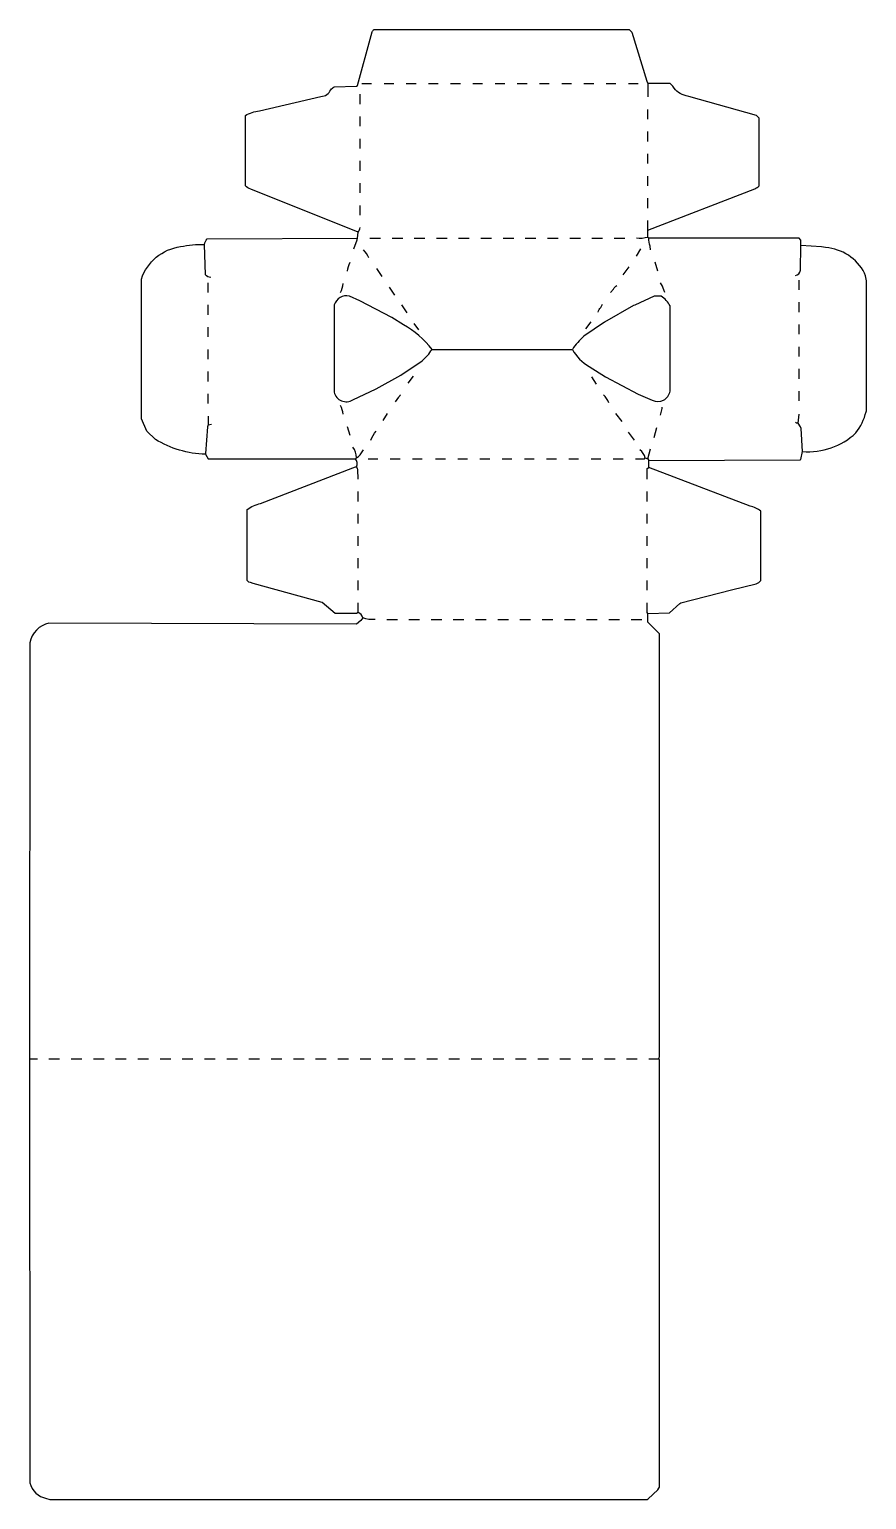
# Model space of a CAD drawing. Extents: x 49 to 991, y 85 to 1739.
import ezdxf

# ---------------------------------------------------------------- set-up
doc = ezdxf.new("R2010")
doc.units = 0
doc.layers.get('0').update_dxf_attribs({"linetype": 'CONTINUOUS'})

msp = doc.modelspace()

# ---------------------------------------------------------------- linework, layer by layer
at = {"color": 250, "linetype": 'CONTINUOUS'}
for points in [[(419, 1511), (298.1, 1559.3, -0.09486), (292, 1563), (292, 1642, -0.122051), (307.911765, 1647.352941), (377.088235, 1663.647059, 0.306481), (388, 1671, -0.070098), (392.018464, 1674.519941), (417, 1675), (418, 1676), (433.647059, 1732.088235), (434.8, 1736.1, -0.118981), (437, 1739), (724, 1739), (727, 1736), (743.7, 1680.9), (745, 1678), (745, 1663)], [(745, 1513), (865.1, 1559.8, 0.089283), (870, 1563), (870, 1639), (867, 1642), (790.911765, 1663.647059), (788.088235, 1664.352941, -0.224344), (773, 1675), (770, 1678), (745, 1678)], [(748, 1491), (747.352941, 1495.088235, -0.07166), (746, 1504), (745, 1505), (745, 1513), (745, 1524)], [(414, 1492), (417.7, 1502.1), (418, 1504), (419, 1511, 0.165541), (421, 1516)], [(247, 1261, -0.130337), (190.846154, 1277.769231), (181, 1287), (175, 1301), (175, 1458, -0.285081), (219.076923, 1494.615385, -0.063853), (246, 1497)], [(253, 1460, -0.227221), (247, 1463), (246, 1497, -0.135194), (249.002924, 1503.502958), (418, 1504)], [(431, 1482, 0.071762), (425, 1491)], [(911, 1462, 0.316185), (916.517815, 1468.016627), (917, 1496), (917, 1502), (915, 1504), (746, 1504), (745, 1505, -0.085202), (732, 1504)], [(919, 1264, 0.209735), (979, 1285, 0.101754), (990.384615, 1308.923077), (991, 1310), (991, 1456), (989.594595, 1461.932432), (988.7, 1464.9, 0.257376), (944.932432, 1493.594595), (940.067568, 1494.405405), (917, 1496)], [(407, 1467, -0.084719), (410, 1477)], [(502, 1379, 0.103046), (469.846154, 1406.769231), (456.846154, 1414.769231), (420.9, 1433.8), (409, 1439, 0.384638), (392, 1429), (392, 1331, 0.523599), (412.9, 1322.2), (439.1, 1334.8), (467, 1350), (491, 1366, 0.068381), (502, 1379), (660, 1379, 0.140767), (678.846154, 1359.769231), (697.153846, 1348.230769), (733.9, 1328.8), (749.9, 1321.7, 0.487883), (770, 1332), (770, 1428, 0.106188), (760, 1439), (752, 1439), (730.1, 1428.8), (728.9, 1428.2), (696.1, 1409.8), (673, 1394, 0.068522), (660, 1379)], [(399, 1443, 0.084895), (402, 1453)], [(703, 1443), (706.2, 1446.9, -0.121788), (710, 1451)], [(764, 1443), (762.7, 1445.9, 0.079845), (759, 1454)], [(689, 1421, -0.129316), (691.8, 1426.1), (694, 1430)], [(461, 1320), (464.8, 1325.1, -0.118981), (467, 1328)], [(701, 1319, 0.071762), (695, 1328)], [(402, 1306, 0.098611), (399, 1316)], [(759, 1305), (759.7, 1308.1, 0.081399), (761, 1314)], [(250, 1304), (250, 1294), (249.3, 1291.9), (247.2, 1261.9), (247, 1261), (250, 1256), (416, 1256), (417, 1257, 0.146312), (424, 1265), (425, 1266)], [(433, 1277, -0.067092), (439, 1287)], [(417, 1257, 0.159429), (413, 1269)], [(742, 1257, 0.133455), (736, 1266)], [(438, 1075, -0.103236), (424, 1077, 0.25014), (419, 1083), (417, 1082), (393, 1082), (378.414634, 1094.268293), (300.9, 1115.7), (297.9, 1116.7), (296, 1117), (294, 1119), (294, 1199, -0.074745), (309.1, 1205.8), (413.1, 1245.8, -0.113888), (417, 1247)], [(745, 1082), (769.1, 1082.8), (781, 1093), (782, 1094), (838.911765, 1108.352941), (866.911765, 1115.352941, 0.160026), (872, 1119), (872, 1197, 0.104876), (859.9, 1202.8), (746, 1246)], [(424, 1077), (422, 1074), (417, 1070), (71, 1071, 0.306199), (49.498932, 1048.998936), (49, 581), (49.498952, 104.001044, 0.297554), (68.088235, 86.352941), (70.911765, 85.647059), (72, 85), (744, 85), (745.1, 85.8), (756, 96), (757.2, 97.9), (758, 99), (758, 580), (757, 581), (758, 583), (758, 1059), (745, 1072), (745, 1082), (744, 1083), (744, 1094)]]:
    msp.add_lwpolyline(points, format="xyb", dxfattribs=at)
for points in [[(423, 1678), (434, 1678)], [(448, 1678), (459, 1678)], [(473, 1678), (484, 1678)], [(498, 1678), (509, 1678)], [(523, 1678), (534, 1678)], [(548, 1678), (559, 1678)], [(573, 1678), (584, 1678)], [(598, 1678), (609, 1678)], [(623, 1678), (634, 1678)], [(648, 1678), (659, 1678)], [(673, 1678), (684, 1678)], [(698, 1678), (709, 1678)], [(723, 1678), (734, 1678)], [(432, 1504), (444, 1504)], [(457, 1504), (469, 1504)], [(482, 1504), (494, 1504)], [(507, 1504), (519, 1504)], [(532, 1504), (544, 1504)], [(557, 1504), (569, 1504)], [(582, 1504), (594, 1504)], [(607, 1504), (619, 1504)], [(632, 1504), (644, 1504)], [(657, 1504), (669, 1504)], [(682, 1504), (694, 1504)], [(707, 1504), (719, 1504)], [(732, 1484), (737, 1492)], [(756, 1467), (753, 1477)], [(446, 1461), (440, 1470)], [(717, 1463), (724, 1472)], [(915, 1446), (915, 1457)], [(250, 1443), (250, 1454)], [(460, 1440), (454, 1449)], [(250, 1418), (250, 1429)], [(474, 1420), (468, 1429)], [(915, 1421), (915, 1432)], [(487, 1401), (482, 1408)], [(675, 1402), (681, 1410)], [(915, 1396), (915, 1407)], [(250, 1393), (250, 1404)], [(250, 1368), (250, 1379)], [(915, 1371), (915, 1382)], [(915, 1346), (915, 1357)], [(250, 1343), (250, 1354)], [(475, 1341), (481, 1349)], [(687, 1340), (682, 1348)], [(250, 1318), (250, 1329)], [(915, 1321), (915, 1332)], [(447, 1299), (452, 1307)], [(716, 1298), (709, 1307)], [(250, 1294), (254, 1295)], [(410, 1282), (407, 1292)], [(731, 1256), (741, 1256), (742, 1257), (745, 1256), (746, 1254), (916.1, 1254.7), (917.1, 1255.3), (919, 1264), (917.520767, 1289.980831), (916.76, 1291.82), (914, 1296), (912, 1296), (911, 1297)], [(752, 1280), (755, 1291)], [(914, 1296), (915, 1306)], [(730, 1277), (723, 1286)], [(745, 1256), (748, 1267)], [(430, 1256), (441, 1256)], [(455, 1256), (466, 1256)], [(480, 1256), (491, 1256)], [(506, 1256), (517, 1256)], [(531, 1256), (542, 1256)], [(556, 1256), (567, 1256)], [(581, 1256), (592, 1256)], [(606, 1256), (617, 1256)], [(631, 1256), (642, 1256)], [(656, 1256), (667, 1256)], [(681, 1256), (692, 1256)], [(706, 1256), (717, 1256)], [(49, 581), (58, 581)], [(71, 581), (83, 581)], [(96, 581), (108, 581)], [(121, 581), (133, 581)], [(146, 581), (158, 581)], [(171, 581), (183, 581)], [(196, 581), (208, 581)], [(221, 581), (233, 581)], [(246, 581), (258, 581)], [(271, 581), (283, 581)], [(296, 581), (308, 581)], [(321, 581), (333, 581)], [(346, 581), (358, 581)], [(371, 581), (383, 581)], [(396, 581), (408, 581)], [(421, 581), (433, 581)], [(446, 581), (458, 581)], [(471, 581), (483, 581)], [(496, 581), (508, 581)], [(521, 581), (533, 581)], [(546, 581), (558, 581)], [(571, 581), (583, 581)], [(596, 581), (608, 581)], [(621, 581), (633, 581)], [(646, 581), (658, 581)], [(671, 581), (683, 581)], [(696, 581), (708, 581)], [(721, 581), (733, 581)], [(746, 581), (757, 581)]]:
    msp.add_lwpolyline(points, dxfattribs=at)
at = {"color": 251, "linetype": 'CONTINUOUS'}
for points in [[(421, 1655), (421, 1666)], [(421, 1630), (421, 1641)], [(745, 1638), (745, 1649)], [(745, 1613), (745, 1624)], [(421, 1605), (421, 1616)], [(421, 1580), (421, 1591)], [(745, 1588), (745, 1599)], [(745, 1563), (745, 1574)], [(421, 1555), (421, 1566)], [(421, 1530), (421, 1541)], [(745, 1538), (745, 1549)], [(419, 1208), (419, 1219)], [(744, 1208), (744, 1219)], [(419, 1183), (419, 1194)], [(744, 1183), (744, 1194)], [(419, 1158), (419, 1169)], [(744, 1158), (744, 1169)], [(419, 1133), (419, 1144)], [(744, 1133), (744, 1144)], [(419, 1108), (419, 1119)], [(744, 1108), (744, 1119)], [(419, 1083), (419, 1094)], [(451, 1075), (463, 1075)], [(476, 1075), (488, 1075)], [(501, 1075), (513, 1075)], [(526, 1075), (538, 1075)], [(551, 1075), (563, 1075)], [(576, 1075), (588, 1075)], [(601, 1075), (613, 1075)], [(626, 1075), (638, 1075)], [(651, 1075), (663, 1075)], [(676, 1075), (688, 1075)], [(701, 1075), (713, 1075)], [(726, 1075), (738, 1075)]]:
    msp.add_lwpolyline(points, dxfattribs=at)
at = {"color": 237, "linetype": 'CONTINUOUS'}
msp.add_lwpolyline([(419, 1233), (418.544828, 1243.962069, 0.134111), (417, 1247, 0.258989), (416, 1256)], format="xyb", dxfattribs=at)
at = {"color": 197, "linetype": 'CONTINUOUS'}
msp.add_lwpolyline([(744, 1233), (744, 1245), (746, 1246), (746, 1254)], dxfattribs=at)

doc.saveas('drawing.dxf')
